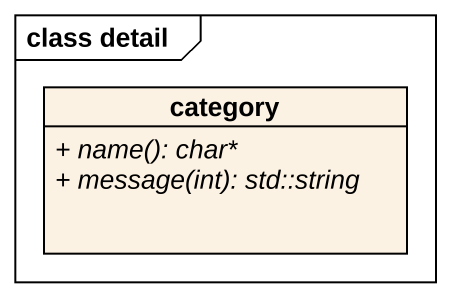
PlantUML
@startuml
mainframe class detail
hide circle
hide empty members
skinparam classAttributeIconSize 0
class category {
  {abstract} + name(): char*
  {abstract} + message(int): std::string
}
@enduml
